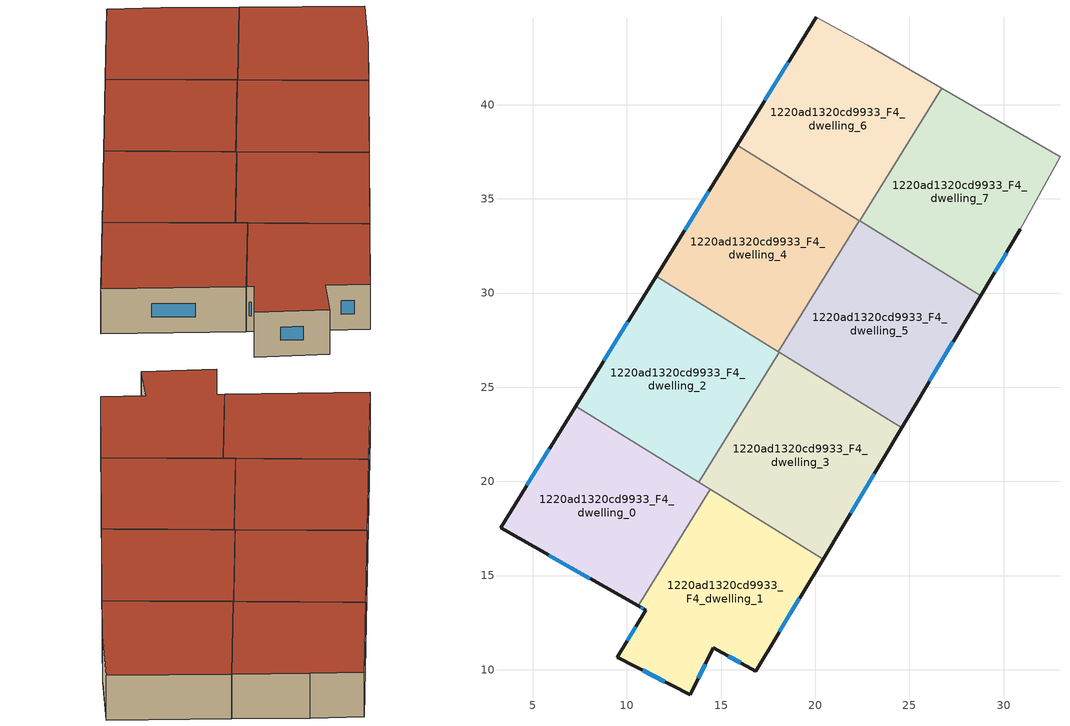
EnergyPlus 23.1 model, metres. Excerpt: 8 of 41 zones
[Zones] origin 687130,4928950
1220ad1320cd9933_F4_dwelling_0
 floor to 1220ad1320cd9933_F3_dwelling_0 (EU_floor_Construction): 14.43,19.57 10.6,13.38 3.29,17.53 7.28,23.99 z12
 wall outside (EU_wall_Construction): 7.28,23.99 3.29,17.53 10.6,13.38 z12:15
 wall to 1220ad1320cd9933_F4_dwelling_1 (EU_wall_Construction): 10.6,13.38 14.43,19.57 z12:15
 wall to 1220ad1320cd9933_F4_dwelling_2 (EU_wall_Construction): 13.82,19.95 7.28,23.99 z12:15
 wall to 1220ad1320cd9933_F4_dwelling_3 (EU_wall_Construction): 14.42,19.57 13.82,19.95 z12:15
 window (EU_Window_Construction): 5.85,16.08 8.04,14.84 / 5.88,21.72 4.69,19.79 z13.05:13.95
 roof outside (EU_roof_Construction): 10.6,13.38 14.43,19.57 7.28,23.99 3.29,17.53 z15
1220ad1320cd9933_F4_dwelling_1
 floor to 1220ad1320cd9933_F3_dwelling_1 (EU_floor_Construction): 20.41,15.88 16.85,9.92 14.59,11.16 13.36,8.67 9.49,10.67 10.99,13.17 10.6,13.38 14.43,19.57 z12
 wall outside (EU_wall_Construction): 10.6,13.38 10.99,13.17 9.49,10.67 13.36,8.67 14.59,11.16 16.85,9.92 20.41,15.88 z12:15
 wall to 1220ad1320cd9933_F4_dwelling_3 (EU_wall_Construction): 20.41,15.88 14.43,19.57 z12:15
 window (EU_Window_Construction): 10.46,12.29 10.01,11.54 / 10.74,13.31 10.85,13.24 / 18.1,12.01 19.16,13.79 / 15.38,10.73 16.05,10.36 / 13.79,9.54 14.16,10.28 / 10.85,9.97 12,9.37 z13.05:13.95
 roof outside (EU_roof_Construction): 16.85,9.92 20.41,15.88 14.43,19.57 10.6,13.38 10.99,13.17 9.49,10.67 13.36,8.67 14.59,11.16 z15
1220ad1320cd9933_F4_dwelling_2
 floor to 1220ad1320cd9933_F3_dwelling_2 (EU_floor_Construction): 18.09,26.86 13.82,19.95 7.28,23.99 11.55,30.9 z12
 wall outside (EU_wall_Construction): 11.55,30.9 7.28,23.99 z12:15
 wall to 1220ad1320cd9933_F4_dwelling_3 (EU_wall_Construction): 13.82,19.95 18.09,26.86 z12:15
 wall to 1220ad1320cd9933_F4_dwelling_4 (EU_wall_Construction): 18.04,26.89 11.55,30.9 z12:15
 wall to 1220ad1320cd9933_F4_dwelling_5 (EU_wall_Construction): 18.09,26.86 18.04,26.89 z12:15
 window (EU_Window_Construction): 10.05,28.48 8.78,26.41 z13.05:13.95
 roof outside (EU_roof_Construction): 13.82,19.95 18.09,26.86 11.55,30.9 7.28,23.99 z15
1220ad1320cd9933_F4_dwelling_3
 floor to 1220ad1320cd9933_F3_dwelling_3 (EU_floor_Construction): 24.58,22.84 20.41,15.88 13.82,19.95 18.09,26.86 z12
 wall outside (EU_wall_Construction): 20.41,15.88 24.58,22.84 z12:15
 wall to 1220ad1320cd9933_F4_dwelling_5 (EU_wall_Construction): 24.58,22.84 18.09,26.86 z12:15
 window (EU_Window_Construction): 21.87,18.32 23.12,20.4 z13.05:13.95
 roof outside (EU_roof_Construction): 20.41,15.88 24.58,22.84 18.09,26.86 13.82,19.95 z15
1220ad1320cd9933_F4_dwelling_4
 floor to 1220ad1320cd9933_F3_dwelling_4 (EU_floor_Construction): 22.34,33.85 18.04,26.89 11.55,30.9 15.85,37.86 z12
 wall outside (EU_wall_Construction): 15.85,37.86 11.55,30.9 z12:15
 wall to 1220ad1320cd9933_F4_dwelling_5 (EU_wall_Construction): 18.04,26.89 22.34,33.85 z12:15
 wall to 1220ad1320cd9933_F4_dwelling_6 (EU_wall_Construction): 22.34,33.85 15.85,37.86 z12:15
 window (EU_Window_Construction): 14.34,35.42 13.06,33.34 z13.05:13.95
 roof outside (EU_roof_Construction): 18.04,26.89 22.34,33.85 15.85,37.86 11.55,30.9 z15
1220ad1320cd9933_F4_dwelling_5
 floor to 1220ad1320cd9933_F3_dwelling_5 (EU_floor_Construction): 28.79,29.87 24.58,22.84 18.04,26.89 22.34,33.85 z12
 wall outside (EU_wall_Construction): 24.58,22.84 28.79,29.87 z12:15
 wall to 1220ad1320cd9933_F4_dwelling_7 (EU_wall_Construction): 28.79,29.87 22.36,33.84 z12:15
 wall to 1220ad1320cd9933_F4_dwelling_6 (EU_wall_Construction): 22.36,33.84 22.34,33.85 z12:15
 window (EU_Window_Construction): 26.06,25.31 27.31,27.4 z13.05:13.95
 roof outside (EU_roof_Construction): 24.58,22.84 28.79,29.87 22.34,33.85 18.04,26.89 z15
1220ad1320cd9933_F4_dwelling_6
 floor to 1220ad1320cd9933_F3_dwelling_6 (EU_floor_Construction): 26.72,40.88 22.36,33.84 15.85,37.86 20.05,44.65 22.79,43.17 z12
 wall outside (EU_wall_Construction): 20.05,44.65 15.85,37.86 z12:15
 wall adiabatic (EU_wall_Construction): 26.72,40.88 22.79,43.17 20.05,44.65 z12:15
 wall to 1220ad1320cd9933_F4_dwelling_7 (EU_wall_Construction): 22.36,33.84 26.72,40.88 z12:15
 window (EU_Window_Construction): 18.58,42.27 17.32,40.24 z13.05:13.95
 roof outside (EU_roof_Construction): 22.36,33.84 26.72,40.88 22.79,43.17 20.05,44.65 15.85,37.86 z15
1220ad1320cd9933_F4_dwelling_7
 floor to 1220ad1320cd9933_F3_dwelling_7 (EU_floor_Construction): 32.99,37.24 30.9,33.39 28.79,29.87 22.36,33.84 26.72,40.88 z12
 wall outside (EU_wall_Construction): 28.79,29.87 30.9,33.39 z12:15
 wall adiabatic (EU_wall_Construction): 30.9,33.39 32.99,37.24 26.72,40.88 z12:15
 window (EU_Window_Construction): 29.53,31.1 30.16,32.15 z13.05:13.95
 roof outside (EU_roof_Construction): 30.9,33.39 32.99,37.24 26.72,40.88 22.36,33.84 28.79,29.87 z15
[Building]
EU S2 Campaign: North Axis=0; Terrain=City; Solar Distribution=FullExterior
[Site:Location]
Bologna: Latitude=44.5; Longitude=11.25; Time Zone=1; Elevation=37
[SizingPeriod:WeatherFileDays]
AnnualSizingPeriod: Begin Month=1; Begin Day of Month=1; End Month=12; End Day of Month=31; Day of Week for Start Day=Monday; Use Weather File Daylight Saving Period=No; Use Weather File Rain and Snow Indicators=No
[MATERIAL]
EU_InternalMass_Material: Roughness=MediumRough; Thickness=0.1; Conductivity=1; Density=1800; Specific Heat=900; Thermal Absorptance=0.9; Solar Absorptance=0.7; Visible Absorptance=0.7
[MATERIAL:NOMASS] Roughness=MediumRough; Thermal Absorptance=0.9; Solar Absorptance=0.7; Visible Absorptance=0.7
Name | Thermal Resistance
EU_wall_NoMass | 0.890213
EU_roof_NoMass | 0.636128
EU_floor_NoMass | 0.79516
[WINDOWMATERIAL:SIMPLEGLAZINGSYSTEM]
EU_Window_SimpleGlazing: UFactor=4.49146; Solar Heat Gain Coefficient=0.85; Visible Transmittance=0.85
[CONSTRUCTION]
EU_wall_Construction: EU_wall_NoMass
EU_roof_Construction: EU_roof_NoMass
EU_floor_Construction: EU_floor_NoMass
EU_Window_Construction: EU_Window_SimpleGlazing
EU_InternalMass_Construction: EU_InternalMass_Material
[ZONE] Type=1; Multiplier=1; Ceiling Height=autocalculate; Floor Area=autocalculate; Part of Total Floor Area=Yes
Name | Volume
1220ad1320cd9933_F4_dwelling_0 | 187.371
1220ad1320cd9933_F4_dwelling_1 | 187.36
1220ad1320cd9933_F4_dwelling_2; 1220ad1320cd9933_F4_dwelling_4 | 187.359
1220ad1320cd9933_F4_dwelling_3 | 187.355
1220ad1320cd9933_F4_dwelling_5 | 187.358
1220ad1320cd9933_F4_dwelling_6 | 187.374
1220ad1320cd9933_F4_dwelling_7 | 187.362
[INTERNALMASS] Construction=EU_InternalMass_Construction
Name | Zone or ZoneList | Surface Area
1220ad1320cd9933_F4_dwelling_0_EU_InternalMass | 1220ad1320cd9933_F4_dwelling_0 | 62.4567
1220ad1320cd9933_F4_dwelling_1_EU_InternalMass | 1220ad1320cd9933_F4_dwelling_1 | 62.4533
1220ad1320cd9933_F4_dwelling_2_EU_InternalMass | 1220ad1320cd9933_F4_dwelling_2 | 62.4525
1220ad1320cd9933_F4_dwelling_3_EU_InternalMass | 1220ad1320cd9933_F4_dwelling_3 | 62.4519
1220ad1320cd9933_F4_dwelling_4_EU_InternalMass | 1220ad1320cd9933_F4_dwelling_4 | 62.453
1220ad1320cd9933_F4_dwelling_5_EU_InternalMass | 1220ad1320cd9933_F4_dwelling_5 | 62.4523
1220ad1320cd9933_F4_dwelling_6_EU_InternalMass | 1220ad1320cd9933_F4_dwelling_6 | 62.4579
1220ad1320cd9933_F4_dwelling_7_EU_InternalMass | 1220ad1320cd9933_F4_dwelling_7 | 62.4538
[OTHEREQUIPMENT] Fuel Type=Electricity; Design Level Calculation Method=Watts/Area; Power per Zone Floor Area=1; Fraction Latent=0; Fraction Radiant=0; Fraction Lost=0; Carbon Dioxide Generation Rate=0; EndUse Subcategory=EU_Step8_InternalGains
Name | Zone or ZoneList or Space or SpaceList | Schedule
EU_Step8_InternalGain_1220ad1320cd9933_F4_dwelling_0_f000 | 1220ad1320cd9933_F4_dwelling_0 | EU_Step8_GainSchedule_1220ad1320cd9933_F4_dwelling_0_f000
EU_Step8_InternalGain_1220ad1320cd9933_F4_dwelling_1_f000 | 1220ad1320cd9933_F4_dwelling_1 | EU_Step8_GainSchedule_1220ad1320cd9933_F4_dwelling_1_f000
EU_Step8_InternalGain_1220ad1320cd9933_F4_dwelling_2_f000 | 1220ad1320cd9933_F4_dwelling_2 | EU_Step8_GainSchedule_1220ad1320cd9933_F4_dwelling_2_f000
EU_Step8_InternalGain_1220ad1320cd9933_F4_dwelling_3_f000 | 1220ad1320cd9933_F4_dwelling_3 | EU_Step8_GainSchedule_1220ad1320cd9933_F4_dwelling_3_f000
EU_Step8_InternalGain_1220ad1320cd9933_F4_dwelling_4_f000 | 1220ad1320cd9933_F4_dwelling_4 | EU_Step8_GainSchedule_1220ad1320cd9933_F4_dwelling_4_f000
EU_Step8_InternalGain_1220ad1320cd9933_F4_dwelling_5_f000 | 1220ad1320cd9933_F4_dwelling_5 | EU_Step8_GainSchedule_1220ad1320cd9933_F4_dwelling_5_f000
EU_Step8_InternalGain_1220ad1320cd9933_F4_dwelling_6_f000 | 1220ad1320cd9933_F4_dwelling_6 | EU_Step8_GainSchedule_1220ad1320cd9933_F4_dwelling_6_f000
EU_Step8_InternalGain_1220ad1320cd9933_F4_dwelling_7_f000 | 1220ad1320cd9933_F4_dwelling_7 | EU_Step8_GainSchedule_1220ad1320cd9933_F4_dwelling_7_f000
[ZONEVENTILATION:DESIGNFLOWRATE] Schedule=EU_AlwaysOn; Design Flow Rate Calculation Method=AirChanges/Hour; Air Changes per Hour=0.718634; Ventilation Type=Natural; Fan Pressure Rise=0; Fan Total Efficiency=1; Constant Term Coefficient=1; Temperature Term Coefficient=0; Velocity Term Coefficient=0; Velocity Squared Term Coefficient=0; Minimum Indoor Temperature=-100; Maximum Indoor Temperature=100; Delta Temperature=-100; Minimum Outdoor Temperature=-100; Maximum Outdoor Temperature=100; Maximum Wind Speed=40
Name | Zone or ZoneList or Space or SpaceList
EU_ConstantAir_1220ad1320cd9933_F4_dwelling_0 | 1220ad1320cd9933_F4_dwelling_0
EU_ConstantAir_1220ad1320cd9933_F4_dwelling_1 | 1220ad1320cd9933_F4_dwelling_1
EU_ConstantAir_1220ad1320cd9933_F4_dwelling_2 | 1220ad1320cd9933_F4_dwelling_2
EU_ConstantAir_1220ad1320cd9933_F4_dwelling_3 | 1220ad1320cd9933_F4_dwelling_3
EU_ConstantAir_1220ad1320cd9933_F4_dwelling_4 | 1220ad1320cd9933_F4_dwelling_4
EU_ConstantAir_1220ad1320cd9933_F4_dwelling_5 | 1220ad1320cd9933_F4_dwelling_5
EU_ConstantAir_1220ad1320cd9933_F4_dwelling_6 | 1220ad1320cd9933_F4_dwelling_6
EU_ConstantAir_1220ad1320cd9933_F4_dwelling_7 | 1220ad1320cd9933_F4_dwelling_7
[HVACTEMPLATE:THERMOSTAT] Constant Heating Setpoint=20; Constant Cooling Setpoint=50
EU_HeatOnly_1220ad1320cd9933_F0_dwelling_0; EU_HeatOnly_1220ad1320cd9933_F0_dwelling_1; EU_HeatOnly_1220ad1320cd9933_F0_dwelling_2; EU_HeatOnly_1220ad1320cd9933_F0_dwelling_3; EU_HeatOnly_1220ad1320cd9933_F0_dwelling_4; EU_HeatOnly_1220ad1320cd9933_F0_dwelling_5; EU_HeatOnly_1220ad1320cd9933_F0_dwelling_6; EU_HeatOnly_1220ad1320cd9933_F0_dwelling_7; EU_HeatOnly_1220ad1320cd9933_F0_dwelling_8; EU_HeatOnly_1220ad1320cd9933_F1_dwelling_0; EU_HeatOnly_1220ad1320cd9933_F1_dwelling_1; EU_HeatOnly_1220ad1320cd9933_F1_dwelling_2; EU_HeatOnly_1220ad1320cd9933_F1_dwelling_3; EU_HeatOnly_1220ad1320cd9933_F1_dwelling_4; EU_HeatOnly_1220ad1320cd9933_F1_dwelling_5; EU_HeatOnly_1220ad1320cd9933_F1_dwelling_6; EU_HeatOnly_1220ad1320cd9933_F1_dwelling_7; EU_HeatOnly_1220ad1320cd9933_F2_dwelling_0; EU_HeatOnly_1220ad1320cd9933_F2_dwelling_1; EU_HeatOnly_1220ad1320cd9933_F2_dwelling_2; EU_HeatOnly_1220ad1320cd9933_F2_dwelling_3; EU_HeatOnly_1220ad1320cd9933_F2_dwelling_4; EU_HeatOnly_1220ad1320cd9933_F2_dwelling_5; EU_HeatOnly_1220ad1320cd9933_F2_dwelling_6; EU_HeatOnly_1220ad1320cd9933_F2_dwelling_7; EU_HeatOnly_1220ad1320cd9933_F3_dwelling_0; EU_HeatOnly_1220ad1320cd9933_F3_dwelling_1; EU_HeatOnly_1220ad1320cd9933_F3_dwelling_2; EU_HeatOnly_1220ad1320cd9933_F3_dwelling_3; EU_HeatOnly_1220ad1320cd9933_F3_dwelling_4; EU_HeatOnly_1220ad1320cd9933_F3_dwelling_5; EU_HeatOnly_1220ad1320cd9933_F3_dwelling_6; EU_HeatOnly_1220ad1320cd9933_F3_dwelling_7; EU_HeatOnly_1220ad1320cd9933_F4_dwelling_0; EU_HeatOnly_1220ad1320cd9933_F4_dwelling_1; EU_HeatOnly_1220ad1320cd9933_F4_dwelling_2; EU_HeatOnly_1220ad1320cd9933_F4_dwelling_3; EU_HeatOnly_1220ad1320cd9933_F4_dwelling_4; EU_HeatOnly_1220ad1320cd9933_F4_dwelling_5; EU_HeatOnly_1220ad1320cd9933_F4_dwelling_6; EU_HeatOnly_1220ad1320cd9933_F4_dwelling_7
[HVACTEMPLATE:ZONE:IDEALLOADSAIRSYSTEM] System Availability Schedule=EU_AlwaysOn; Maximum Heating Supply Air Temperature=50; Minimum Cooling Supply Air Temperature=13; Maximum Heating Supply Air Humidity Ratio=0.0156; Minimum Cooling Supply Air Humidity Ratio=0.0077; Heating Limit=NoLimit; Cooling Limit=NoLimit; Heating Availability Schedule=EU_AlwaysOn; Cooling Availability Schedule=EU_CoolingOff; Dehumidification Control Type=ConstantSensibleHeatRatio; Cooling Sensible Heat Ratio=0.7; Dehumidification Setpoint=60; Humidification Control Type=None; Humidification Setpoint=30; Outdoor Air Method=None; Outdoor Air Flow Rate per Person=0.00944; Outdoor Air Flow Rate per Zone Floor Area=0; Outdoor Air Flow Rate per Zone=0; Demand Controlled Ventilation Type=None; Outdoor Air Economizer Type=NoEconomizer; Heat Recovery Type=None; Sensible Heat Recovery Effectiveness=0.7; Latent Heat Recovery Effectiveness=0.65
Name | Template Thermostat
1220ad1320cd9933_F4_dwelling_0 | EU_HeatOnly_1220ad1320cd9933_F4_dwelling_0
1220ad1320cd9933_F4_dwelling_1 | EU_HeatOnly_1220ad1320cd9933_F4_dwelling_1
1220ad1320cd9933_F4_dwelling_2 | EU_HeatOnly_1220ad1320cd9933_F4_dwelling_2
1220ad1320cd9933_F4_dwelling_3 | EU_HeatOnly_1220ad1320cd9933_F4_dwelling_3
1220ad1320cd9933_F4_dwelling_4 | EU_HeatOnly_1220ad1320cd9933_F4_dwelling_4
1220ad1320cd9933_F4_dwelling_5 | EU_HeatOnly_1220ad1320cd9933_F4_dwelling_5
1220ad1320cd9933_F4_dwelling_6 | EU_HeatOnly_1220ad1320cd9933_F4_dwelling_6
1220ad1320cd9933_F4_dwelling_7 | EU_HeatOnly_1220ad1320cd9933_F4_dwelling_7
[SIZING:ZONE] Zone Cooling Design Supply Air Temperature Input Method=SupplyAirTemperature; Zone Cooling Design Supply Air Temperature=13; Zone Heating Design Supply Air Temperature Input Method=SupplyAirTemperature; Zone Heating Design Supply Air Temperature=50; Zone Cooling Design Supply Air Humidity Ratio=0.008; Zone Heating Design Supply Air Humidity Ratio=0.008; Cooling Design Air Flow Method=DesignDay; Cooling Design Air Flow Rate=0; Cooling Minimum Air Flow per Zone Floor Area=0.000762; Cooling Minimum Air Flow=0; Cooling Minimum Air Flow Fraction=0.2; Heating Design Air Flow Method=DesignDay; Heating Design Air Flow Rate=0; Heating Maximum Air Flow per Zone Floor Area=0.002032; Heating Maximum Air Flow=0.141576; Heating Maximum Air Flow Fraction=0.3; Account for Dedicated Outdoor Air System=No; Dedicated Outdoor Air System Control Strategy=NeutralSupplyAir; Dedicated Outdoor Air Low Setpoint Temperature for Design=autosize; Dedicated Outdoor Air High Setpoint Temperature for Design=autosize; Zone Load Sizing Method=Sensible Load Only No Latent Load; Zone Latent Cooling Design Supply Air Humidity Ratio Input Method=HumidityRatioDifference; Zone Cooling Design Supply Air Humidity Ratio Difference=0.005; Zone Latent Heating Design Supply Air Humidity Ratio Input Method=HumidityRatioDifference; Zone Humidification Design Supply Air Humidity Ratio Difference=0.005
1220ad1320cd9933_F4_dwelling_0; 1220ad1320cd9933_F4_dwelling_1; 1220ad1320cd9933_F4_dwelling_2; 1220ad1320cd9933_F4_dwelling_3; 1220ad1320cd9933_F4_dwelling_4; 1220ad1320cd9933_F4_dwelling_5; 1220ad1320cd9933_F4_dwelling_6; 1220ad1320cd9933_F4_dwelling_7
[SCHEDULE:CONSTANT]
Name | Hourly Value
EU_AlwaysOn | 1
EU_CoolingOff | 0
[SCHEDULE:FILE] Column Number=1; Rows to Skip at Top=0; Number of Hours of Data=8760; Column Separator=Comma; Interpolate to Timestep=No; Minutes per Item=60; Adjust Schedule for Daylight Savings=Yes
Name | File
EU_Step8_GainSchedule_1220ad1320cd9933_F4_dwelling_0_f000 | ../../schedules/1220ad1320cd9933/1220ad1320cd9933_F4_dwelling_0_f000_gain.csv
EU_Step8_GainSchedule_1220ad1320cd9933_F4_dwelling_1_f000 | ../../schedules/1220ad1320cd9933/1220ad1320cd9933_F4_dwelling_1_f000_gain.csv
EU_Step8_GainSchedule_1220ad1320cd9933_F4_dwelling_2_f000 | ../../schedules/1220ad1320cd9933/1220ad1320cd9933_F4_dwelling_2_f000_gain.csv
EU_Step8_GainSchedule_1220ad1320cd9933_F4_dwelling_3_f000 | ../../schedules/1220ad1320cd9933/1220ad1320cd9933_F4_dwelling_3_f000_gain.csv
EU_Step8_GainSchedule_1220ad1320cd9933_F4_dwelling_4_f000 | ../../schedules/1220ad1320cd9933/1220ad1320cd9933_F4_dwelling_4_f000_gain.csv
EU_Step8_GainSchedule_1220ad1320cd9933_F4_dwelling_5_f000 | ../../schedules/1220ad1320cd9933/1220ad1320cd9933_F4_dwelling_5_f000_gain.csv
EU_Step8_GainSchedule_1220ad1320cd9933_F4_dwelling_6_f000 | ../../schedules/1220ad1320cd9933/1220ad1320cd9933_F4_dwelling_6_f000_gain.csv
EU_Step8_GainSchedule_1220ad1320cd9933_F4_dwelling_7_f000 | ../../schedules/1220ad1320cd9933/1220ad1320cd9933_F4_dwelling_7_f000_gain.csv
